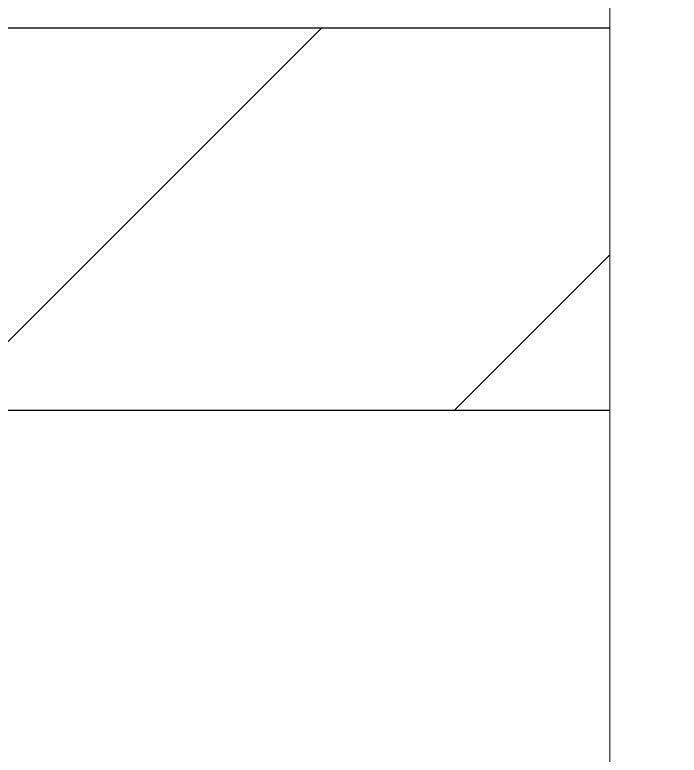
# Model space of a CAD drawing. Header units: millimetres. Extents: x -477321 to 558829, y -132142 to 283081.
# Drawn here: x -463866.2 to -463692.5, y 32880.3 to 33073.9 of the extents above; entities that cross this region are included whole.
import ezdxf

# ---------------------------------------------------------------- set-up
doc = ezdxf.new("R2010")
doc.units = ezdxf.units.MM
doc.layers.add('АР_Тонкие', color=250, linetype='Continuous', lineweight=0)
doc.layers.add('АР_Штриховка', color=252, linetype='Continuous', lineweight=0)

# ---------------------------------------------------------------- blocks, each defined once
blk = doc.blocks.new('*U63')
at = {"color": 8}
blk.add_lwpolyline([(0, -6.6991), (0, 1.5016), (2.25, 2.0016), (-2.25, 2.5016), (0, 3.0016), (0, 12.8133)], dxfattribs=at)

msp = doc.modelspace()

# ---------------------------------------------------------------- hatches: boundary and pattern name
at = {"layer": 'АР_Штриховка', "lineweight": 5, "true_color": 0x939598}
h = msp.add_hatch(dxfattribs=at)
h.set_pattern_fill('ANSI31', color=252, scale=30)
h.set_pattern_definition([(45, (-1176931.16, -2144709.56), (-67.351921, 67.351921), [])])
h.paths.add_polyline_path([(-463710.62, 33070.51), (-470536.03, 33070.51), (-470536.03, 32970.51), (-463710.62, 32970.51)])

# ---------------------------------------------------------------- linework, layer by layer
at = {"layer": 'АР_Тонкие', "lineweight": 30}
for p, q in [((-470536.03, 33070.51), (-463710.62, 33070.51)), ((-470536.03, 32970.51), (-463710.62, 32970.51))]:
    msp.add_line(p, q, dxfattribs=at)
at = {"layer": 'АР_Тонкие'}
msp.add_lwpolyline([(-470536.03, 32870.51), (-463710.62, 32870.51), (-463710.62, 33070.51), (-470536.03, 33070.51)], close=True, dxfattribs=at)

# ---------------------------------------------------------------- block references
at = {"layer": 'АР_Тонкие', "xscale": 100, "yscale": 100, "zscale": 100}
msp.add_blockref('*U63', (-463710.62, 31936.9), dxfattribs=at)

doc.saveas('drawing.dxf')
